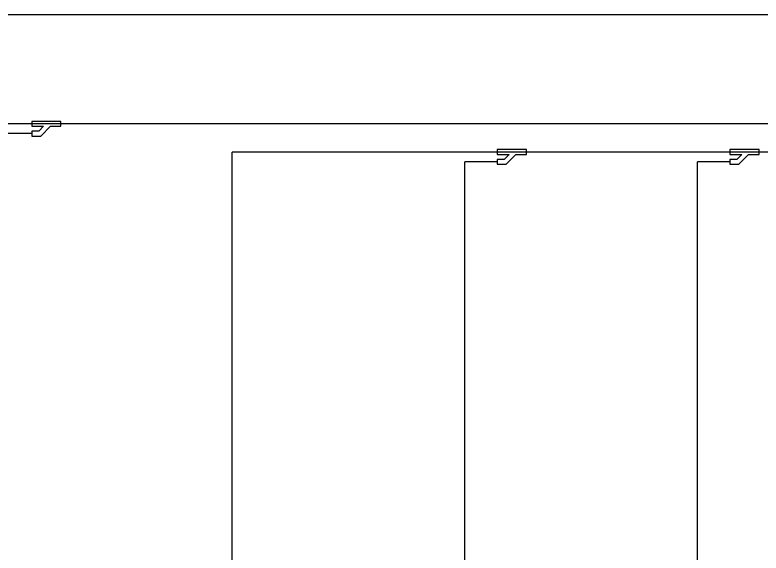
# Model space of a CAD drawing. Header units: millimetres. Extents: x 10547 to 11305, y 9897 to 10391.
# Drawn here: x 10629.5 to 10684.1, y 10302 to 10341.4 of the extents above; entities that cross this region are included whole.
import ezdxf

# ---------------------------------------------------------------- set-up
doc = ezdxf.new("R2010")
doc.units = ezdxf.units.MM
doc.layers.add('LG-RLRG', color=3, linetype='Continuous')
doc.layers.add('LG-장비번호', color=7, linetype='Continuous')

msp = doc.modelspace()

# ---------------------------------------------------------------- linework, layer by layer
at = {"layer": 'LG-RLRG'}
for p, q in [((10845.578, 10333.403, 0), (10594.298, 10333.403, 0)), ((10630.74, 10332.69, 0), (10628.364, 10332.69, 0)), ((10847.644, 10331.337, 0), (10645.397, 10331.337, 0)), ((10664.806, 10330.624, 0), (10662.43, 10330.624, 0)), ((10681.839, 10330.624, 0), (10679.463, 10330.624, 0))]:
    msp.add_line(p, q, dxfattribs=at)
at = {"layer": 'LG-RLRG', "ltscale": 0.5}
for p, q in [((10645.397, 10282.326), (10645.397, 10331.337)), ((10662.43, 10282.326), (10662.43, 10330.624, 0)), ((10679.463, 10282.326), (10679.463, 10330.624, 0))]:
    msp.add_line(p, q, dxfattribs=at)
at = {"layer": 'LG-RLRG', "color": 2}
for points in [[(10632.879, 10333.581), (10630.74, 10333.581), (10630.74, 10333.225), (10631.607, 10333.225), (10631.251, 10332.869), (10630.74, 10332.869), (10630.74, 10332.512), (10631.399, 10332.512), (10632.112, 10333.225), (10632.879, 10333.225)], [(10666.945, 10331.515), (10664.806, 10331.515), (10664.806, 10331.159), (10665.673, 10331.159), (10665.317, 10330.802), (10664.806, 10330.802), (10664.806, 10330.446), (10665.464, 10330.446), (10666.177, 10331.159), (10666.945, 10331.159)], [(10683.978, 10331.515), (10681.839, 10331.515), (10681.839, 10331.159), (10682.706, 10331.159), (10682.35, 10330.802), (10681.839, 10330.802), (10681.839, 10330.446), (10682.497, 10330.446), (10683.21, 10331.159), (10683.978, 10331.159)]]:
    msp.add_lwpolyline(points, close=True, dxfattribs=at)
at = {"layer": 'LG-장비번호', "color": 252}
msp.add_line((11218.883, 10341.37), (10547.021, 10341.37), dxfattribs=at)

doc.saveas('drawing.dxf')
